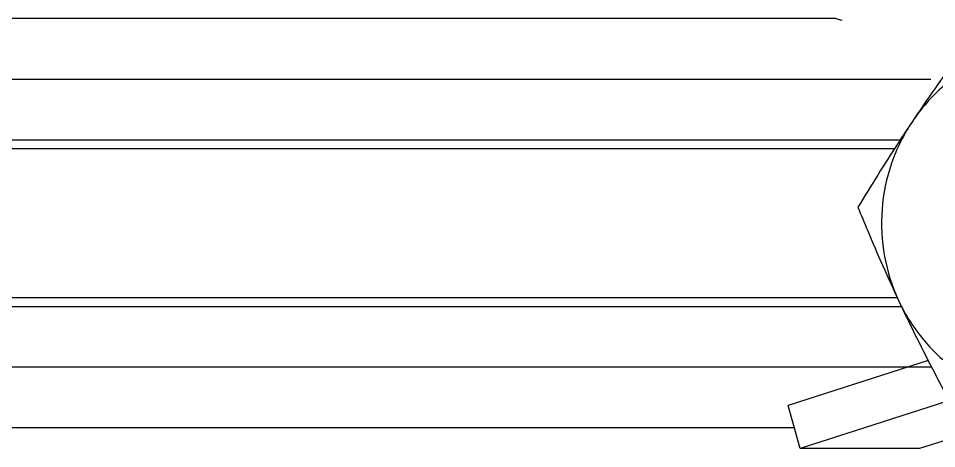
# Model space of a CAD drawing. Header units: millimetres. Extents: x 750 to 8479, y 2174 to 4333.
# Drawn here: x 6707.47 to 6748.21, y 2601.76 to 2620.85 of the extents above; entities that cross this region are included whole.
import ezdxf

# ---------------------------------------------------------------- set-up
doc = ezdxf.new("R2010")
doc.units = ezdxf.units.MM
doc.header["$LTSCALE"] = 153.67
doc.layers.get('0').update_dxf_attribs({"linetype": 'CONTINUOUS'})
doc.layers.add('00_BUW_DATUM', color=7, linetype='CONTINUOUS')
doc.layers.add('02___PRT_ALL_AXES', color=7, linetype='CONTINUOUS')

msp = doc.modelspace()

# ---------------------------------------------------------------- linework, layer by layer
at = {"linetype": 'Continuous'}
for p, q in [((6747.82845, 2605.67839), (6741.61693, 2603.67724)), ((6748.69319, 2603.86891), (6742.15213, 2601.7616)), ((6753.60104, 2603.74307), (6747.45063, 2601.76162)), ((6742.15213, 2601.7616), (6741.61693, 2603.67724)), ((6747.45063, 2601.76162), (6742.15213, 2601.7616))]:
    msp.add_line(p, q, dxfattribs=at)
at = {"layer": '00_BUW_DATUM', "linetype": 'Continuous'}
for points, knots in [([(6749.83152, 2620.09576), (6749.60138, 2619.78473), (6748.6805, 2618.52958), (6747.78503, 2617.25556), (6747.13326, 2616.28412)], [0, 0, 0, 0, 0.2485441, 1, 1, 1, 1]), ([(6754.20553, 2619.74248), (6753.5251, 2619.79572), (6752.14165, 2619.7193), (6750.17242, 2619.06064), (6748.43794, 2617.90585), (6747.51774, 2616.85717), (6747.13326, 2616.28412)], [0, 0, 0, 0, 0.24882222, 0.49811541, 0.74841974, 1, 1, 1, 1]), ([(6747.13326, 2616.28412), (6746.91812, 2615.96348), (6746.08853, 2614.70836), (6745.29351, 2613.43061), (6744.71674, 2612.47249)], [0, 0, 0, 0, 0.25665991, 1, 1, 1, 1]), ([(6747.13326, 2616.28412), (6746.74694, 2615.70835), (6746.12083, 2614.44803), (6745.69612, 2612.384), (6745.80763, 2610.27827), (6746.23781, 2608.9364), (6746.53336, 2608.30756)], [0, 0, 0, 0, 0.24942498, 0.49964068, 0.75004859, 1, 1, 1, 1]), ([(6744.71674, 2612.47249), (6744.85577, 2612.13078), (6745.43351, 2610.73059), (6746.04598, 2609.34455), (6746.53336, 2608.30756)], [0, 0, 0, 0, 0.24354643, 1, 1, 1, 1]), ([(6746.53336, 2608.30756), (6746.69938, 2607.95431), (6747.37137, 2606.55233), (6748.08398, 2605.17008), (6748.63172, 2604.14264)], [0, 0, 0, 0, 0.25106688, 1, 1, 1, 1]), ([(6746.53336, 2608.30756), (6746.82774, 2607.6812), (6747.58032, 2606.50184), (6749.12113, 2605.09119), (6750.9681, 2604.13387), (6752.32475, 2603.84264), (6753.00573, 2603.78935)], [0, 0, 0, 0, 0.25175657, 0.50224373, 0.75152767, 1, 1, 1, 1])]:
    msp.add_open_spline(points, degree=3, knots=knots, dxfattribs=at)
at = {"layer": '02___PRT_ALL_AXES', "linetype": 'Continuous'}
for p, q in [((6743.74006, 2620.85331), (6157.48006, 2620.85331)), ((6743.74006, 2620.85331), (6744.00216, 2620.7702)), ((6747.94785, 2618.14215), (6148.61226, 2618.14215)), ((6149.94785, 2615.46591), (6746.59173, 2615.46591)), ((6146.34785, 2615.08197), (6746.34299, 2615.08197)), ((6746.4675, 2608.44985), (6146.34785, 2608.44985)), ((6146.44785, 2608.06591), (6746.64865, 2608.06591)), ((6148.61226, 2605.38967), (6747.97763, 2605.38967)), ((6741.89596, 2602.67852), (6157.48006, 2602.67852))]:
    msp.add_line(p, q, dxfattribs=at)

doc.saveas('drawing.dxf')
